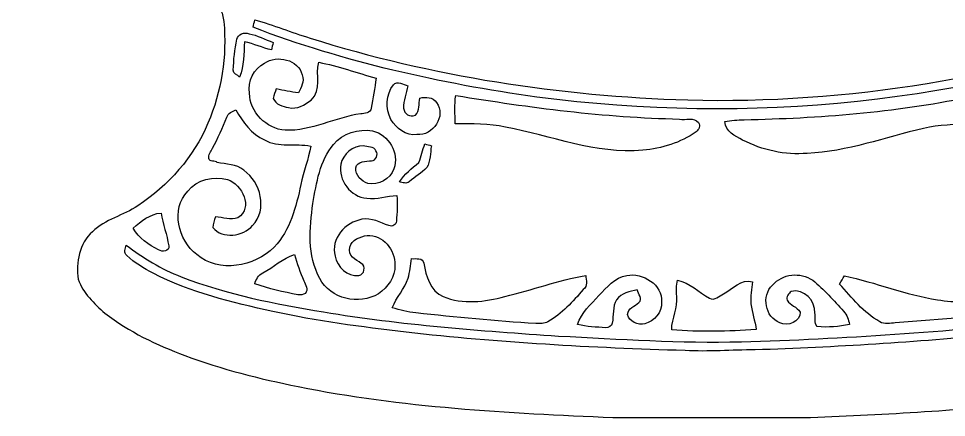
# Model space of a CAD drawing. Header units: centimetres. Extents: x -17.9 to 17.9, y -21.2 to 21.2.
# Drawn here: x -17.89 to 5.94, y -21.17 to -10.92 of the extents above; entities that cross this region are included whole.
import ezdxf

# ---------------------------------------------------------------- set-up
doc = ezdxf.new("R2010")
doc.units = ezdxf.units.CM
doc.header["$MEASUREMENT"] = 0
doc.layers.add('Camada 1', color=7, linetype='Continuous')

msp = doc.modelspace()

# ---------------------------------------------------------------- linework, layer by layer
at = {"layer": 'Camada 1', "color": 156}
for points, knots in [([(-0.79446, 21.16667), (-0.79446, 21.16667), (0.7239, 21.16667), (0.7239, 21.16667), (0.7239, 21.16667), (2.27612, 21.07353), (3.82411, 20.8213), (5.30331, 20.33482), (5.30331, 20.33482), (7.87082, 19.51037), (10.24608, 18.08233), (12.16342, 16.18509), (12.16342, 16.18509), (13.9834, 14.4339), (15.39099, 12.26538), (16.29163, 9.90812), (16.29163, 9.90812), (17.93028, 5.61128), (17.80011, 0.65617), (15.87182, -3.52566), (15.87182, -3.52566), (15.26046, -4.9022), (14.44237, -6.18561), (13.48564, -7.3473), (13.48564, -7.3473), (13.28102, -7.60095), (13.04678, -7.83061), (12.85663, -8.09554), (12.85663, -8.09554), (12.76315, -8.20879), (12.88909, -8.33755), (12.94483, -8.43174), (12.94483, -8.43174), (13.12968, -8.68962), (13.2782, -8.9849), (13.26444, -9.31227), (13.26444, -9.31227), (13.31983, -9.83121), (12.94447, -10.25525), (12.62027, -10.61155), (12.62027, -10.61155), (12.4467, -10.77313), (12.46011, -11.03524), (12.44847, -11.25185), (12.44847, -11.25185), (12.38955, -12.19447), (12.61957, -13.14168), (13.04184, -13.98129), (13.04184, -13.98129), (13.46659, -14.7454), (14.09488, -15.40122), (14.85512, -15.83619), (14.85512, -15.83619), (15.19273, -16.03833), (15.61994, -16.11559), (15.87465, -16.4398), (15.87465, -16.4398), (16.16922, -16.74671), (16.27717, -17.19545), (16.20238, -17.60925), (16.20238, -17.60925), (16.11277, -17.91476), (15.87923, -18.15571), (15.65628, -18.37267), (15.65628, -18.37267), (15.06608, -18.87255), (14.36335, -19.21968), (13.64827, -19.50367), (13.64827, -19.50367), (11.93059, -20.16654), (10.10673, -20.49709), (8.28887, -20.74298), (8.28887, -20.74298), (6.35212, -20.99839), (4.39808, -21.07777), (2.44828, -21.16667), (2.44828, -21.16667), (2.44828, -21.16667), (-2.62572, -21.16667), (-2.62572, -21.16667), (-2.62572, -21.16667), (-5.33082, -21.05413), (-8.04862, -20.90843), (-10.70892, -20.37362), (-10.70892, -20.37362), (-11.69247, -20.16901), (-12.67425, -19.93723), (-13.61299, -19.57423), (-13.61299, -19.57423), (-14.34218, -19.30682), (-15.04985, -18.96392), (-15.66827, -18.48979), (-15.66827, -18.48979), (-15.94203, -18.24531), (-16.23272, -17.97579), (-16.35125, -17.61843), (-16.35125, -17.61843), (-16.4218, -17.18945), (-16.32408, -16.69521), (-15.98895, -16.3957), (-15.98895, -16.3957), (-15.65945, -16.07679), (-15.1952, -15.98083), (-14.82372, -15.72718), (-14.82372, -15.72718), (-14.04267, -15.20966), (-13.38792, -14.47976), (-13.02314, -13.61122), (-13.02314, -13.61122), (-12.67566, -12.79137), (-12.53067, -11.88579), (-12.61498, -10.99855), (-12.61498, -10.99855), (-12.63509, -10.88496), (-12.64355, -10.7629), (-12.72505, -10.67541), (-12.72505, -10.67541), (-12.93424, -10.40271), (-13.20412, -10.16811), (-13.33182, -9.84144), (-13.33182, -9.84144), (-13.47294, -9.53876), (-13.46094, -9.18598), (-13.34911, -8.87659), (-13.34911, -8.87659), (-13.24222, -8.60284), (-13.01891, -8.38976), (-12.91237, -8.11742), (-12.91237, -8.11742), (-13.09829, -7.78545), (-13.38404, -7.52863), (-13.61757, -7.2323), (-13.61757, -7.2323), (-16.51776, -3.68406), (-17.88513, 1.05763), (-17.3549, 5.60705), (-17.3549, 5.60705), (-16.93933, 9.64106), (-15.02974, 13.49728), (-12.09181, 16.28987), (-12.09181, 16.28987), (-10.3445, 17.99837), (-8.21514, 19.30682), (-5.9182, 20.1355), (-5.9182, 20.1355), (-4.27743, 20.7458), (-2.53824, 21.05872), (-0.79446, 21.16667), (-0.79446, 21.16667), (-0.79446, 21.16667), (-0.79446, 21.16667), (-0.79446, 21.16667)], [0, 0, 0, 0, 0.02564103, 0.02564103, 0.02564103, 0.02564103, 0.05128205, 0.05128205, 0.05128205, 0.05128205, 0.07692308, 0.07692308, 0.07692308, 0.07692308, 0.1025641, 0.1025641, 0.1025641, 0.1025641, 0.12820513, 0.12820513, 0.12820513, 0.12820513, 0.15384615, 0.15384615, 0.15384615, 0.15384615, 0.17948718, 0.17948718, 0.17948718, 0.17948718, 0.20512821, 0.20512821, 0.20512821, 0.20512821, 0.23076923, 0.23076923, 0.23076923, 0.23076923, 0.25641026, 0.25641026, 0.25641026, 0.25641026, 0.28205128, 0.28205128, 0.28205128, 0.28205128, 0.30769231, 0.30769231, 0.30769231, 0.30769231, 0.33333333, 0.33333333, 0.33333333, 0.33333333, 0.35897436, 0.35897436, 0.35897436, 0.35897436, 0.38461538, 0.38461538, 0.38461538, 0.38461538, 0.41025641, 0.41025641, 0.41025641, 0.41025641, 0.43589744, 0.43589744, 0.43589744, 0.43589744, 0.46153846, 0.46153846, 0.46153846, 0.46153846, 0.48717949, 0.48717949, 0.48717949, 0.48717949, 0.51282051, 0.51282051, 0.51282051, 0.51282051, 0.53846154, 0.53846154, 0.53846154, 0.53846154, 0.56410256, 0.56410256, 0.56410256, 0.56410256, 0.58974359, 0.58974359, 0.58974359, 0.58974359, 0.61538462, 0.61538462, 0.61538462, 0.61538462, 0.64102564, 0.64102564, 0.64102564, 0.64102564, 0.66666667, 0.66666667, 0.66666667, 0.66666667, 0.69230769, 0.69230769, 0.69230769, 0.69230769, 0.71794872, 0.71794872, 0.71794872, 0.71794872, 0.74358974, 0.74358974, 0.74358974, 0.74358974, 0.76923077, 0.76923077, 0.76923077, 0.76923077, 0.79487179, 0.79487179, 0.79487179, 0.79487179, 0.82051282, 0.82051282, 0.82051282, 0.82051282, 0.84615385, 0.84615385, 0.84615385, 0.84615385, 0.87179487, 0.87179487, 0.87179487, 0.87179487, 0.8974359, 0.8974359, 0.8974359, 0.8974359, 0.92307692, 0.92307692, 0.92307692, 0.92307692, 0.94871795, 0.94871795, 0.94871795, 0.94871795, 1, 1, 1, 1]), ([(11.40425, -11.0176), (7.54345, -12.44565), (3.40748, -13.11451), (-0.70626, -13.01115), (-0.70626, -13.01115), (-3.98886, -12.91378), (-7.26722, -12.4079), (-10.40271, -11.42189), (-10.40271, -11.42189), (-10.87931, -11.2783), (-11.34004, -11.08569), (-11.82017, -10.95375), (-11.82017, -10.95375), (-11.83499, -11.01725), (-11.84875, -11.0811), (-11.86215, -11.14566), (-11.86215, -11.14566), (-9.52147, -12.04277), (-7.05838, -12.58711), (-4.58082, -12.93954), (-4.58082, -12.93954), (0.86677, -13.6532), (6.50769, -13.1124), (11.65648, -11.16012), (11.65648, -11.16012), (11.75949, -11.13367), (11.77607, -11.00702), (11.81312, -10.92835), (11.81312, -10.92835), (11.67412, -10.95022), (11.53654, -10.97104), (11.40425, -11.0176), (11.40425, -11.0176), (11.40425, -11.0176), (11.40425, -11.0176), (11.40425, -11.0176)], [0, 0, 0, 0, 0.1, 0.1, 0.1, 0.1, 0.2, 0.2, 0.2, 0.2, 0.3, 0.3, 0.3, 0.3, 0.4, 0.4, 0.4, 0.4, 0.5, 0.5, 0.5, 0.5, 0.6, 0.6, 0.6, 0.6, 0.7, 0.7, 0.7, 0.7, 0.8, 0.8, 0.8, 0.8, 1, 1, 1, 1]), ([(-12.28407, -11.45364), (-12.33593, -11.71399), (-12.36521, -11.98033), (-12.37156, -12.24633), (-12.37156, -12.24633), (-12.37262, -12.33664), (-12.26608, -12.37015), (-12.20964, -12.42377), (-12.20964, -12.42377), (-12.09887, -12.13626), (-12.10733, -11.82088), (-12.08299, -11.5189), (-12.08299, -11.5189), (-11.84734, -11.5704), (-11.62579, -11.66848), (-11.3926, -11.72845), (-11.3926, -11.72845), (-11.37779, -11.66424), (-11.36403, -11.60039), (-11.35027, -11.53689), (-11.35027, -11.53689), (-11.55241, -11.45399), (-11.75032, -11.35098), (-11.96622, -11.30935), (-11.96622, -11.30935), (-12.08899, -11.25961), (-12.24985, -11.32452), (-12.28407, -11.45364), (-12.28407, -11.45364), (-12.28407, -11.45364), (-12.28407, -11.45364), (-12.28407, -11.45364)], [0, 0, 0, 0, 0.11111111, 0.11111111, 0.11111111, 0.11111111, 0.22222222, 0.22222222, 0.22222222, 0.22222222, 0.33333333, 0.33333333, 0.33333333, 0.33333333, 0.44444444, 0.44444444, 0.44444444, 0.44444444, 0.55555556, 0.55555556, 0.55555556, 0.55555556, 0.66666667, 0.66666667, 0.66666667, 0.66666667, 0.77777778, 0.77777778, 0.77777778, 0.77777778, 1, 1, 1, 1]), ([(-11.5704, -12.065), (-11.84628, -12.20752), (-12.00362, -12.53525), (-11.95775, -12.8404), (-11.95775, -12.8404), (-11.9514, -13.32689), (-11.52031, -13.75375), (-11.04089, -13.79079), (-11.04089, -13.79079), (-10.36426, -13.81866), (-9.75995, -13.45706), (-9.10096, -13.36887), (-9.10096, -13.36887), (-9.00853, -13.35828), (-8.85049, -13.34699), (-8.83214, -13.22493), (-8.83214, -13.22493), (-8.78099, -12.9674), (-8.74289, -12.70847), (-8.70514, -12.44953), (-8.70514, -12.44953), (-9.19762, -12.31829), (-9.6781, -12.13555), (-10.18046, -12.04524), (-10.18046, -12.04524), (-10.26266, -12.36909), (-10.10073, -12.75503), (-10.37519, -13.01327), (-10.37519, -13.01327), (-10.53747, -13.13991), (-10.73961, -13.2588), (-10.95551, -13.20835), (-10.95551, -13.20835), (-11.10509, -13.18577), (-11.28219, -13.12404), (-11.34533, -12.97411), (-11.34533, -12.97411), (-11.33722, -12.88697), (-11.30018, -12.80654), (-11.26878, -12.72681), (-11.26878, -12.72681), (-11.0811, -12.76667), (-10.89272, -12.80372), (-10.70257, -12.83159), (-10.70257, -12.83159), (-10.63625, -12.68659), (-10.53535, -12.53843), (-10.60415, -12.37015), (-10.60415, -12.37015), (-10.69975, -11.96834), (-11.25114, -11.84875), (-11.5704, -12.065), (-11.5704, -12.065), (-11.5704, -12.065), (-11.5704, -12.065), (-11.5704, -12.065)], [0, 0, 0, 0, 0.06666667, 0.06666667, 0.06666667, 0.06666667, 0.13333333, 0.13333333, 0.13333333, 0.13333333, 0.2, 0.2, 0.2, 0.2, 0.26666667, 0.26666667, 0.26666667, 0.26666667, 0.33333333, 0.33333333, 0.33333333, 0.33333333, 0.4, 0.4, 0.4, 0.4, 0.46666667, 0.46666667, 0.46666667, 0.46666667, 0.53333333, 0.53333333, 0.53333333, 0.53333333, 0.6, 0.6, 0.6, 0.6, 0.66666667, 0.66666667, 0.66666667, 0.66666667, 0.73333333, 0.73333333, 0.73333333, 0.73333333, 0.8, 0.8, 0.8, 0.8, 0.86666667, 0.86666667, 0.86666667, 0.86666667, 1, 1, 1, 1]), ([(-8.26276, -12.62133), (-8.45432, -12.87427), (-8.46949, -13.23234), (-8.32767, -13.5128), (-8.32767, -13.5128), (-8.18868, -13.73717), (-7.94067, -13.94883), (-7.65669, -13.9005), (-7.65669, -13.9005), (-7.25523, -13.94354), (-6.89469, -13.41473), (-7.15327, -13.07959), (-7.15327, -13.07959), (-7.24676, -12.93565), (-7.43303, -12.92472), (-7.58366, -12.96564), (-7.58366, -12.96564), (-7.60836, -13.11275), (-7.58966, -13.2849), (-7.6962, -13.4045), (-7.6962, -13.4045), (-7.84401, -13.46412), (-7.98019, -13.3664), (-8.0017, -13.22564), (-8.0017, -13.22564), (-8.00382, -13.02773), (-7.93397, -12.83829), (-7.8934, -12.64744), (-7.8934, -12.64744), (-8.00841, -12.61004), (-8.15728, -12.51303), (-8.26276, -12.62133), (-8.26276, -12.62133), (-8.26276, -12.62133), (-8.26276, -12.62133), (-8.26276, -12.62133)], [0, 0, 0, 0, 0.1, 0.1, 0.1, 0.1, 0.2, 0.2, 0.2, 0.2, 0.3, 0.3, 0.3, 0.3, 0.4, 0.4, 0.4, 0.4, 0.5, 0.5, 0.5, 0.5, 0.6, 0.6, 0.6, 0.6, 0.7, 0.7, 0.7, 0.7, 0.8, 0.8, 0.8, 0.8, 1, 1, 1, 1]), ([(-6.66115, -12.89544), (-6.6996, -13.13533), (-6.68126, -13.38015), (-6.6735, -13.62181), (-6.6735, -13.62181), (-6.24276, -13.62604), (-5.80778, -13.61652), (-5.38409, -13.71106), (-5.38409, -13.71106), (-4.21499, -13.92696), (-3.06776, -14.41662), (-1.85773, -14.30161), (-1.85773, -14.30161), (-1.37336, -14.25998), (-0.89217, -14.11182), (-0.49248, -13.82995), (-0.49248, -13.82995), (-0.41981, -13.77985), (-0.37077, -13.66908), (-0.43251, -13.59288), (-0.43251, -13.59288), (-0.53869, -13.44083), (-0.76729, -13.54137), (-0.91722, -13.50257), (-0.91722, -13.50257), (-2.84551, -13.45988), (-4.76074, -13.208), (-6.66115, -12.89544), (-6.66115, -12.89544), (-6.66115, -12.89544), (-6.66115, -12.89544), (-6.66115, -12.89544)], [0, 0, 0, 0, 0.11111111, 0.11111111, 0.11111111, 0.11111111, 0.22222222, 0.22222222, 0.22222222, 0.22222222, 0.33333333, 0.33333333, 0.33333333, 0.33333333, 0.44444444, 0.44444444, 0.44444444, 0.44444444, 0.55555556, 0.55555556, 0.55555556, 0.55555556, 0.66666667, 0.66666667, 0.66666667, 0.66666667, 0.77777778, 0.77777778, 0.77777778, 0.77777778, 1, 1, 1, 1]), ([(0.74013, -13.51844), (0.57291, -13.52409), (0.40746, -13.53714), (0.24377, -13.56924), (0.24377, -13.56924), (0.26352, -13.8303), (0.50518, -13.93578), (0.70344, -14.04302), (0.70344, -14.04302), (1.21285, -14.3009), (1.7907, -14.43496), (2.36255, -14.38275), (2.36255, -14.38275), (3.38878, -14.34288), (4.35645, -13.96682), (5.34811, -13.74281), (5.34811, -13.74281), (5.7471, -13.64403), (6.16021, -13.65532), (6.5659, -13.60276), (6.5659, -13.60276), (6.56202, -13.41049), (6.55884, -13.21858), (6.55602, -13.02738), (6.55602, -13.02738), (6.53027, -12.99915), (6.50522, -12.97129), (6.48017, -12.94377), (6.48017, -12.94377), (4.59246, -13.33147), (2.66418, -13.47929), (0.74013, -13.51844), (0.74013, -13.51844), (0.74013, -13.51844), (0.74013, -13.51844), (0.74013, -13.51844)], [0, 0, 0, 0, 0.1, 0.1, 0.1, 0.1, 0.2, 0.2, 0.2, 0.2, 0.3, 0.3, 0.3, 0.3, 0.4, 0.4, 0.4, 0.4, 0.5, 0.5, 0.5, 0.5, 0.6, 0.6, 0.6, 0.6, 0.7, 0.7, 0.7, 0.7, 0.8, 0.8, 0.8, 0.8, 1, 1, 1, 1]), ([(-12.54054, -13.45389), (-12.65132, -13.72552), (-12.76562, -13.99681), (-12.91025, -14.25293), (-12.91025, -14.25293), (-12.94024, -14.33512), (-13.02209, -14.41803), (-12.99669, -14.51222), (-12.99669, -14.51222), (-12.99351, -14.61876), (-12.83194, -14.56196), (-12.78572, -14.61664), (-12.78572, -14.61664), (-12.55395, -14.66709), (-12.29289, -14.65403), (-12.10134, -14.81878), (-12.10134, -14.81878), (-11.66601, -15.12041), (-11.48715, -15.82914), (-11.87697, -16.23942), (-11.87697, -16.23942), (-12.1225, -16.5167), (-12.65237, -16.59325), (-12.89932, -16.28845), (-12.89932, -16.28845), (-12.88768, -16.19215), (-12.86228, -16.10572), (-12.83159, -16.01611), (-12.83159, -16.01611), (-12.6432, -16.02846), (-12.4393, -16.10325), (-12.25268, -16.0401), (-12.25268, -16.0401), (-11.85122, -15.7794), (-12.14755, -15.18073), (-12.51761, -15.05479), (-12.51761, -15.05479), (-12.87427, -14.9606), (-13.30572, -15.0502), (-13.53855, -15.35359), (-13.53855, -15.35359), (-13.98552, -15.81891), (-13.78514, -16.61372), (-13.31277, -16.98272), (-13.31277, -16.98272), (-12.73739, -17.4692), (-11.83217, -17.29387), (-11.32346, -16.79293), (-11.32346, -16.79293), (-10.90612, -16.35725), (-10.75972, -15.75505), (-10.63837, -15.18426), (-10.63837, -15.18426), (-10.56957, -14.85053), (-10.4401, -14.53303), (-10.38578, -14.19648), (-10.38578, -14.19648), (-10.77736, -14.11393), (-11.20775, -14.24446), (-11.57005, -14.03844), (-11.57005, -14.03844), (-11.90907, -13.89062), (-12.12462, -13.57454), (-12.30489, -13.26656), (-12.30489, -13.26656), (-12.39696, -13.30395), (-12.50562, -13.35123), (-12.54054, -13.45389), (-12.54054, -13.45389), (-12.54054, -13.45389), (-12.54054, -13.45389), (-12.54054, -13.45389)], [0, 0, 0, 0, 0.05263158, 0.05263158, 0.05263158, 0.05263158, 0.10526316, 0.10526316, 0.10526316, 0.10526316, 0.15789474, 0.15789474, 0.15789474, 0.15789474, 0.21052632, 0.21052632, 0.21052632, 0.21052632, 0.26315789, 0.26315789, 0.26315789, 0.26315789, 0.31578947, 0.31578947, 0.31578947, 0.31578947, 0.36842105, 0.36842105, 0.36842105, 0.36842105, 0.42105263, 0.42105263, 0.42105263, 0.42105263, 0.47368421, 0.47368421, 0.47368421, 0.47368421, 0.52631579, 0.52631579, 0.52631579, 0.52631579, 0.57894737, 0.57894737, 0.57894737, 0.57894737, 0.63157895, 0.63157895, 0.63157895, 0.63157895, 0.68421053, 0.68421053, 0.68421053, 0.68421053, 0.73684211, 0.73684211, 0.73684211, 0.73684211, 0.78947368, 0.78947368, 0.78947368, 0.78947368, 0.84210526, 0.84210526, 0.84210526, 0.84210526, 0.89473684, 0.89473684, 0.89473684, 0.89473684, 1, 1, 1, 1]), ([(-9.79875, -14.1545), (-10.15294, -14.57748), (-10.23937, -15.14228), (-10.32792, -15.66827), (-10.32792, -15.66827), (-10.41894, -16.30539), (-10.47432, -17.00953), (-10.15224, -17.59444), (-10.15224, -17.59444), (-9.88166, -18.13383), (-9.14259, -18.28447), (-8.64305, -17.99061), (-8.64305, -17.99061), (-8.40881, -17.82092), (-8.20526, -17.55457), (-8.22431, -17.25048), (-8.22431, -17.25048), (-8.2102, -16.86913), (-8.5351, -16.4592), (-8.93798, -16.49095), (-8.93798, -16.49095), (-9.11507, -16.52058), (-9.33662, -16.60066), (-9.37965, -16.7961), (-9.37965, -16.7961), (-9.44562, -17.01623), (-9.2262, -17.10796), (-9.08755, -17.20815), (-9.08755, -17.20815), (-8.9602, -17.28258), (-9.00712, -17.49742), (-9.14929, -17.52247), (-9.14929, -17.52247), (-9.4428, -17.55105), (-9.70739, -17.3041), (-9.75642, -17.02435), (-9.75642, -17.02435), (-9.88342, -16.57703), (-9.4936, -16.15193), (-9.07133, -16.07749), (-9.07133, -16.07749), (-8.82544, -16.02846), (-8.60178, -16.16145), (-8.37847, -16.23871), (-8.37847, -16.23871), (-8.29663, -16.27787), (-8.18374, -16.21719), (-8.18621, -16.12265), (-8.18621, -16.12265), (-8.16645, -15.90357), (-8.15234, -15.68415), (-8.17315, -15.46542), (-8.17315, -15.46542), (-8.4328, -15.47213), (-8.68257, -15.5702), (-8.94503, -15.5381), (-8.94503, -15.5381), (-9.35849, -15.50247), (-9.68763, -15.07172), (-9.61108, -14.6625), (-9.61108, -14.6625), (-9.55887, -14.39792), (-9.30169, -14.19013), (-9.03499, -14.18625), (-9.03499, -14.18625), (-8.93374, -14.224), (-8.75982, -14.19578), (-8.70938, -14.32066), (-8.70938, -14.32066), (-8.64447, -14.41168), (-8.70479, -14.57395), (-8.82438, -14.57254), (-8.82438, -14.57254), (-8.96197, -14.58948), (-9.19162, -14.57431), (-9.22902, -14.75599), (-9.22902, -14.75599), (-9.23678, -14.94014), (-9.0865, -15.10982), (-8.91469, -15.15957), (-8.91469, -15.15957), (-8.64341, -15.20543), (-8.34602, -15.04632), (-8.25324, -14.78315), (-8.25324, -14.78315), (-8.09942, -14.37499), (-8.3827, -13.9065), (-8.7951, -13.80525), (-8.7951, -13.80525), (-9.15882, -13.74669), (-9.56275, -13.86099), (-9.79875, -14.1545), (-9.79875, -14.1545), (-9.79875, -14.1545), (-9.79875, -14.1545), (-9.79875, -14.1545)], [0, 0, 0, 0, 0.04, 0.04, 0.04, 0.04, 0.08, 0.08, 0.08, 0.08, 0.12, 0.12, 0.12, 0.12, 0.16, 0.16, 0.16, 0.16, 0.2, 0.2, 0.2, 0.2, 0.24, 0.24, 0.24, 0.24, 0.28, 0.28, 0.28, 0.28, 0.32, 0.32, 0.32, 0.32, 0.36, 0.36, 0.36, 0.36, 0.4, 0.4, 0.4, 0.4, 0.44, 0.44, 0.44, 0.44, 0.48, 0.48, 0.48, 0.48, 0.52, 0.52, 0.52, 0.52, 0.56, 0.56, 0.56, 0.56, 0.6, 0.6, 0.6, 0.6, 0.64, 0.64, 0.64, 0.64, 0.68, 0.68, 0.68, 0.68, 0.72, 0.72, 0.72, 0.72, 0.76, 0.76, 0.76, 0.76, 0.8, 0.8, 0.8, 0.8, 0.84, 0.84, 0.84, 0.84, 0.88, 0.88, 0.88, 0.88, 0.92, 0.92, 0.92, 0.92, 1, 1, 1, 1]), ([(-7.45455, -14.13968), (-7.51664, -14.29491), (-7.5371, -14.46636), (-7.61083, -14.61699), (-7.61083, -14.61699), (-7.7858, -14.77327), (-7.98512, -14.91086), (-8.10824, -15.11653), (-8.10824, -15.11653), (-8.0264, -15.12817), (-7.92692, -15.17932), (-7.85636, -15.11194), (-7.85636, -15.11194), (-7.70608, -14.99129), (-7.54133, -14.88581), (-7.40586, -14.74893), (-7.40586, -14.74893), (-7.30356, -14.58383), (-7.32014, -14.37393), (-7.28733, -14.18943), (-7.28733, -14.18943), (-7.34307, -14.17249), (-7.39881, -14.15591), (-7.45455, -14.13968), (-7.45455, -14.13968), (-7.45455, -14.13968), (-7.45455, -14.13968), (-7.45455, -14.13968)], [0, 0, 0, 0, 0.125, 0.125, 0.125, 0.125, 0.25, 0.25, 0.25, 0.25, 0.375, 0.375, 0.375, 0.375, 0.5, 0.5, 0.5, 0.5, 0.625, 0.625, 0.625, 0.625, 0.75, 0.75, 0.75, 0.75, 1, 1, 1, 1]), ([(-14.94296, -16.30221), (-14.80538, -16.56538), (-14.53868, -16.72413), (-14.28856, -16.8656), (-14.28856, -16.8656), (-14.19542, -16.92098), (-14.00916, -16.89982), (-14.0275, -16.75977), (-14.0275, -16.75977), (-14.08042, -16.47578), (-14.1739, -16.19955), (-14.22823, -15.91592), (-14.22823, -15.91592), (-14.5094, -15.93779), (-14.73623, -16.12794), (-14.94296, -16.30221), (-14.94296, -16.30221), (-14.94296, -16.30221), (-14.94296, -16.30221), (-14.94296, -16.30221)], [0, 0, 0, 0, 0.16666667, 0.16666667, 0.16666667, 0.16666667, 0.33333333, 0.33333333, 0.33333333, 0.33333333, 0.5, 0.5, 0.5, 0.5, 0.66666667, 0.66666667, 0.66666667, 0.66666667, 1, 1, 1, 1]), ([(14.81173, -16.78517), (14.17426, -17.34643), (13.35652, -17.63113), (12.55818, -17.87913), (12.55818, -17.87913), (11.23985, -18.24002), (9.89224, -18.48838), (8.53687, -18.66053), (8.53687, -18.66053), (5.92631, -18.98015), (3.29882, -19.14313), (0.67063, -19.22321), (0.67063, -19.22321), (-0.895, -19.26096), (-2.45816, -19.15336), (-4.02061, -19.07575), (-4.02061, -19.07575), (-6.03956, -18.94275), (-8.06097, -18.78647), (-10.0591, -18.45804), (-10.0591, -18.45804), (-11.29524, -18.24849), (-12.53807, -18.01142), (-13.71, -17.55352), (-13.71, -17.55352), (-14.22153, -17.36125), (-14.68578, -17.0688), (-15.12041, -16.74072), (-15.12041, -16.74072), (-15.13769, -16.8282), (-15.19449, -16.94074), (-15.107, -17.00988), (-15.107, -17.00988), (-14.90874, -17.19686), (-14.66779, -17.33409), (-14.42861, -17.46215), (-14.42861, -17.46215), (-13.468, -17.96203), (-12.40543, -18.21356), (-11.3545, -18.44393), (-11.3545, -18.44393), (-10.22773, -18.69581), (-9.0812, -18.83798), (-7.93644, -18.97697), (-7.93644, -18.97697), (-5.55837, -19.2472), (-3.16724, -19.3802), (-0.77576, -19.44758), (-0.77576, -19.44758), (-0.17604, -19.48427), (0.42369, -19.42994), (1.02341, -19.43241), (1.02341, -19.43241), (3.08822, -19.35833), (5.15267, -19.24191), (7.20795, -19.02672), (7.20795, -19.02672), (9.23713, -18.79071), (11.28536, -18.54306), (13.22952, -17.88654), (13.22952, -17.88654), (13.8938, -17.63324), (14.60394, -17.37395), (15.06749, -16.80704), (15.06749, -16.80704), (14.986, -16.77176), (14.88616, -16.69732), (14.81173, -16.78517), (14.81173, -16.78517), (14.81173, -16.78517), (14.81173, -16.78517), (14.81173, -16.78517)], [0, 0, 0, 0, 0.05263158, 0.05263158, 0.05263158, 0.05263158, 0.10526316, 0.10526316, 0.10526316, 0.10526316, 0.15789474, 0.15789474, 0.15789474, 0.15789474, 0.21052632, 0.21052632, 0.21052632, 0.21052632, 0.26315789, 0.26315789, 0.26315789, 0.26315789, 0.31578947, 0.31578947, 0.31578947, 0.31578947, 0.36842105, 0.36842105, 0.36842105, 0.36842105, 0.42105263, 0.42105263, 0.42105263, 0.42105263, 0.47368421, 0.47368421, 0.47368421, 0.47368421, 0.52631579, 0.52631579, 0.52631579, 0.52631579, 0.57894737, 0.57894737, 0.57894737, 0.57894737, 0.63157895, 0.63157895, 0.63157895, 0.63157895, 0.68421053, 0.68421053, 0.68421053, 0.68421053, 0.73684211, 0.73684211, 0.73684211, 0.73684211, 0.78947368, 0.78947368, 0.78947368, 0.78947368, 0.84210526, 0.84210526, 0.84210526, 0.84210526, 0.89473684, 0.89473684, 0.89473684, 0.89473684, 1, 1, 1, 1]), ([(-11.61239, -17.45544), (-11.73127, -17.50413), (-11.78525, -17.62301), (-11.82158, -17.73872), (-11.82158, -17.73872), (-11.45787, -17.85373), (-11.08745, -17.94863), (-10.71174, -18.01495), (-10.71174, -18.01495), (-10.64719, -18.02553), (-10.57804, -18.01848), (-10.52301, -17.98143), (-10.52301, -17.98143), (-10.44187, -17.87983), (-10.51489, -17.75566), (-10.55864, -17.65582), (-10.55864, -17.65582), (-10.66553, -17.44027), (-10.72797, -17.20638), (-10.80276, -16.97884), (-10.80276, -16.97884), (-11.10509, -17.07762), (-11.33863, -17.30304), (-11.61239, -17.45544), (-11.61239, -17.45544), (-11.61239, -17.45544), (-11.61239, -17.45544), (-11.61239, -17.45544)], [0, 0, 0, 0, 0.125, 0.125, 0.125, 0.125, 0.25, 0.25, 0.25, 0.25, 0.375, 0.375, 0.375, 0.375, 0.5, 0.5, 0.5, 0.5, 0.625, 0.625, 0.625, 0.625, 0.75, 0.75, 0.75, 0.75, 1, 1, 1, 1]), ([(-7.79533, -17.08714), (-7.82602, -17.25471), (-7.83555, -17.42652), (-7.88247, -17.59126), (-7.88247, -17.59126), (-7.97913, -17.86396), (-8.18585, -18.07951), (-8.29028, -18.34938), (-8.29028, -18.34938), (-8.09343, -18.41218), (-7.89199, -18.46121), (-7.68562, -18.48097), (-7.68562, -18.48097), (-6.66256, -18.59597), (-5.63633, -18.68664), (-4.60904, -18.75649), (-4.60904, -18.75649), (-4.50321, -18.75402), (-4.38856, -18.76425), (-4.29366, -18.70886), (-4.29366, -18.70886), (-3.93771, -18.50108), (-3.65372, -18.19381), (-3.38914, -17.88336), (-3.38914, -17.88336), (-3.26249, -17.7927), (-3.31752, -17.64347), (-3.32493, -17.51753), (-3.32493, -17.51753), (-4.02943, -17.64594), (-4.70464, -17.89395), (-5.40032, -18.06081), (-5.40032, -18.06081), (-5.91361, -18.19592), (-6.48088, -18.27283), (-6.98535, -18.06116), (-6.98535, -18.06116), (-7.31908, -17.91758), (-7.42774, -17.53341), (-7.48242, -17.20603), (-7.48242, -17.20603), (-7.50252, -17.05504), (-7.68632, -17.09561), (-7.79533, -17.08714), (-7.79533, -17.08714), (-7.79533, -17.08714), (-7.79533, -17.08714), (-7.79533, -17.08714)], [0, 0, 0, 0, 0.07692308, 0.07692308, 0.07692308, 0.07692308, 0.15384615, 0.15384615, 0.15384615, 0.15384615, 0.23076923, 0.23076923, 0.23076923, 0.23076923, 0.30769231, 0.30769231, 0.30769231, 0.30769231, 0.38461538, 0.38461538, 0.38461538, 0.38461538, 0.46153846, 0.46153846, 0.46153846, 0.46153846, 0.53846154, 0.53846154, 0.53846154, 0.53846154, 0.61538462, 0.61538462, 0.61538462, 0.61538462, 0.69230769, 0.69230769, 0.69230769, 0.69230769, 0.76923077, 0.76923077, 0.76923077, 0.76923077, 0.84615385, 0.84615385, 0.84615385, 0.84615385, 1, 1, 1, 1]), ([(7.34201, -17.21555), (7.27886, -17.46673), (7.25205, -17.76201), (7.03545, -17.93734), (7.03545, -17.93734), (6.66256, -18.24214), (6.15139, -18.21603), (5.70336, -18.14583), (5.70336, -18.14583), (4.89021, -18.01354), (4.12115, -17.70062), (3.31682, -17.52988), (3.31682, -17.52988), (3.27448, -17.59902), (3.23321, -17.66887), (3.19334, -17.73978), (3.19334, -17.73978), (3.50238, -18.09573), (3.80894, -18.46897), (4.2224, -18.70992), (4.2224, -18.70992), (4.34234, -18.78365), (4.49121, -18.74132), (4.62139, -18.74061), (4.62139, -18.74061), (5.79967, -18.64183), (6.98182, -18.5674), (8.15093, -18.38148), (8.15093, -18.38148), (8.134, -18.09503), (7.85989, -17.92781), (7.7724, -17.66923), (7.7724, -17.66923), (7.71172, -17.47837), (7.68032, -17.28188), (7.6454, -17.08608), (7.6454, -17.08608), (7.53639, -17.09984), (7.35894, -17.06562), (7.34201, -17.21555), (7.34201, -17.21555), (7.34201, -17.21555), (7.34201, -17.21555), (7.34201, -17.21555)], [0, 0, 0, 0, 0.08333333, 0.08333333, 0.08333333, 0.08333333, 0.16666667, 0.16666667, 0.16666667, 0.16666667, 0.25, 0.25, 0.25, 0.25, 0.33333333, 0.33333333, 0.33333333, 0.33333333, 0.41666667, 0.41666667, 0.41666667, 0.41666667, 0.5, 0.5, 0.5, 0.5, 0.58333333, 0.58333333, 0.58333333, 0.58333333, 0.66666667, 0.66666667, 0.66666667, 0.66666667, 0.75, 0.75, 0.75, 0.75, 0.83333333, 0.83333333, 0.83333333, 0.83333333, 1, 1, 1, 1]), ([(-2.27012, -17.51718), (-2.57563, -17.56868), (-2.78553, -17.82586), (-2.98979, -18.03576), (-2.98979, -18.03576), (-3.18982, -18.26718), (-3.44099, -18.47285), (-3.53201, -18.7773), (-3.53201, -18.7773), (-3.29671, -18.83833), (-3.05223, -18.8475), (-2.81023, -18.86197), (-2.81023, -18.86197), (-2.7372, -18.86444), (-2.65324, -18.82316), (-2.64372, -18.74414), (-2.64372, -18.74414), (-2.60279, -18.54341), (-2.64795, -18.32151), (-2.53083, -18.1423), (-2.53083, -18.1423), (-2.40771, -17.97297), (-2.19569, -17.92217), (-2.00201, -17.88936), (-2.00201, -17.88936), (-1.97626, -17.9899), (-1.85314, -18.12784), (-1.96074, -18.21462), (-1.96074, -18.21462), (-2.06128, -18.31128), (-2.23837, -18.35891), (-2.25072, -18.52083), (-2.25072, -18.52083), (-2.21615, -18.70922), (-1.97379, -18.79529), (-1.80552, -18.76601), (-1.80552, -18.76601), (-1.56916, -18.69228), (-1.36137, -18.46262), (-1.37619, -18.20474), (-1.37619, -18.20474), (-1.34161, -17.74931), (-1.86619, -17.4438), (-2.27012, -17.51718), (-2.27012, -17.51718), (-2.27012, -17.51718), (-2.27012, -17.51718), (-2.27012, -17.51718)], [0, 0, 0, 0, 0.07692308, 0.07692308, 0.07692308, 0.07692308, 0.15384615, 0.15384615, 0.15384615, 0.15384615, 0.23076923, 0.23076923, 0.23076923, 0.23076923, 0.30769231, 0.30769231, 0.30769231, 0.30769231, 0.38461538, 0.38461538, 0.38461538, 0.38461538, 0.46153846, 0.46153846, 0.46153846, 0.46153846, 0.53846154, 0.53846154, 0.53846154, 0.53846154, 0.61538462, 0.61538462, 0.61538462, 0.61538462, 0.69230769, 0.69230769, 0.69230769, 0.69230769, 0.76923077, 0.76923077, 0.76923077, 0.76923077, 0.84615385, 0.84615385, 0.84615385, 0.84615385, 1, 1, 1, 1]), ([(0.21061, -17.99061), (0.10654, -18.04564), (-0.02081, -18.17687), (-0.14922, -18.10455), (-0.14922, -18.10455), (-0.4258, -17.95286), (-0.64982, -17.70027), (-0.97084, -17.63959), (-0.97084, -17.63959), (-0.99977, -17.77541), (-0.99977, -17.91405), (-0.98884, -18.05199), (-0.98884, -18.05199), (-0.94791, -18.34903), (-1.11972, -18.61785), (-1.1176, -18.91206), (-1.1176, -18.91206), (-0.39829, -18.9798), (0.32914, -18.95228), (1.04951, -18.90995), (1.04951, -18.90995), (1.02588, -18.68593), (0.93874, -18.47462), (0.91757, -18.2506), (0.91757, -18.2506), (0.89711, -18.05905), (0.9338, -17.86855), (0.95567, -17.67981), (0.95567, -17.67981), (0.6671, -17.60185), (0.44027, -17.86678), (0.21061, -17.99061)], [0, 0, 0, 0, 0.11111111, 0.11111111, 0.11111111, 0.11111111, 0.22222222, 0.22222222, 0.22222222, 0.22222222, 0.33333333, 0.33333333, 0.33333333, 0.33333333, 0.44444444, 0.44444444, 0.44444444, 0.44444444, 0.55555556, 0.55555556, 0.55555556, 0.55555556, 0.66666667, 0.66666667, 0.66666667, 0.66666667, 0.77777778, 0.77777778, 0.77777778, 0.77777778, 1, 1, 1, 1]), ([(1.47073, -17.76906), (1.17757, -18.03894), (1.28164, -18.59033), (1.65594, -18.73497), (1.65594, -18.73497), (1.85067, -18.84362), (2.19463, -18.70957), (2.17805, -18.45945), (2.17805, -18.45945), (2.10291, -18.32151), (1.92476, -18.2887), (1.84291, -18.15712), (1.84291, -18.15712), (1.82033, -18.06751), (1.88313, -17.98038), (1.95016, -17.92746), (1.95016, -17.92746), (2.27859, -17.85408), (2.57034, -18.16876), (2.56046, -18.48308), (2.56046, -18.48308), (2.57845, -18.58962), (2.53047, -18.73885), (2.61796, -18.82987), (2.61796, -18.82987), (2.89384, -18.86585), (3.17747, -18.83022), (3.45017, -18.77765), (3.45017, -18.77765), (3.41277, -18.6563), (3.38808, -18.53), (3.29318, -18.44075), (3.29318, -18.44075), (3.04518, -18.15959), (2.79435, -17.87666), (2.50119, -17.64277), (2.50119, -17.64277), (2.18687, -17.42158), (1.72226, -17.47555), (1.47073, -17.76906), (1.47073, -17.76906), (1.47073, -17.76906), (1.47073, -17.76906), (1.47073, -17.76906)], [0, 0, 0, 0, 0.08333333, 0.08333333, 0.08333333, 0.08333333, 0.16666667, 0.16666667, 0.16666667, 0.16666667, 0.25, 0.25, 0.25, 0.25, 0.33333333, 0.33333333, 0.33333333, 0.33333333, 0.41666667, 0.41666667, 0.41666667, 0.41666667, 0.5, 0.5, 0.5, 0.5, 0.58333333, 0.58333333, 0.58333333, 0.58333333, 0.66666667, 0.66666667, 0.66666667, 0.66666667, 0.75, 0.75, 0.75, 0.75, 0.83333333, 0.83333333, 0.83333333, 0.83333333, 1, 1, 1, 1])]:
    msp.add_open_spline(points, degree=3, knots=knots, dxfattribs=at)

doc.saveas('drawing.dxf')
